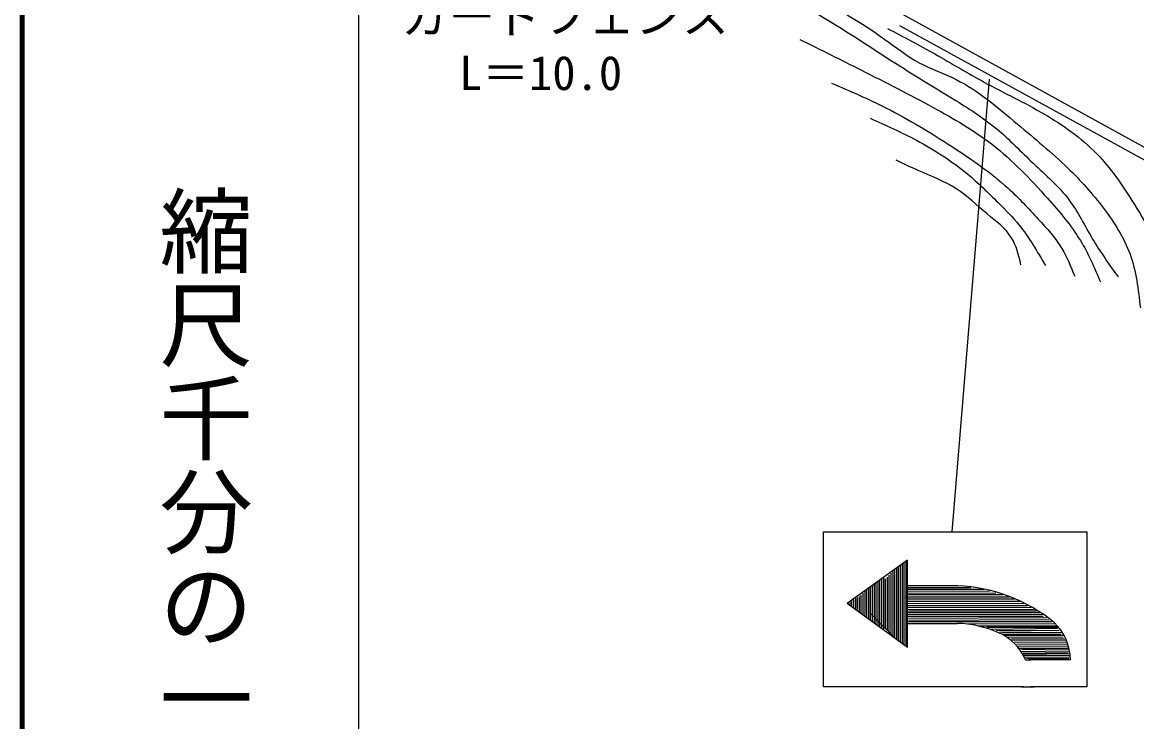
# Model space of a CAD drawing. Units: millimetres, scale not verified. Extents: x 40000 to 680000, y 20000 to 380000.
# Drawn here: x 40000 to 99644, y 262248 to 299676 of the extents above; entities that cross this region are included whole.
import ezdxf
from ezdxf.enums import TextEntityAlignment as Align

# ---------------------------------------------------------------- set-up
doc = ezdxf.new("R2010")
doc.units = ezdxf.units.MM
doc.header["$LTSCALE"] = 1000
doc.linetypes.add('CHAIN', pattern=[18.5, 12, -1.5, 3.5, -1.5])
for name, color, linetype, lineweight in [('M-BGD', 7, 'Continuous', 25), ('M-BMK', 2, 'CHAIN', 13), ('M-STR-STR3', 7, 'Continuous', 25), ('M-STR-STRC', 7, 'Continuous', 25), ('M-TTL', 2, 'Continuous', 140), ('M-TTL-BAND', 7, 'Continuous', 25)]:
    doc.layers.add(name, color=color, linetype=linetype, lineweight=lineweight)
doc.styles.add('@ＭＳ ゴシック', font='')
doc.styles.add('ＭＳ ゴシック', font='')
doc.styles.get('@ＭＳ ゴシック').set_extended_font_data('@MS Gothic')
doc.styles.get('ＭＳ ゴシック').set_extended_font_data('MS Gothic')

msp = doc.modelspace()

# ---------------------------------------------------------------- linework, layer by layer
at = {"layer": 'M-BGD'}
for p, q in [((86912, 300219), (103765, 290941)), ((86950, 299513), (103476, 290416))]:
    msp.add_line(p, q, dxfattribs=at)
for points, knots in [([(77857, 303538), (78965, 302938), (80072, 302339), (81180, 301738), (82883, 300816), (84588, 299893), (86166, 298761), (86768, 298328), (87353, 297865), (88000, 297515), (88634, 297172), (89329, 296936), (89974, 296615), (91183, 296011), (92219, 295104), (93263, 294226), (94183, 293452), (95109, 292701), (95963, 291872), (96647, 291208), (97284, 290494), (97867, 289725), (98444, 288965), (98967, 288150), (99286, 287267), (99616, 286357), (99728, 285376), (99840, 284394)], [0, 0, 0, 0, 1, 1, 1, 2, 2, 2, 3, 3, 3, 4, 4, 4, 5, 5, 5, 6, 6, 6, 7, 7, 7, 8, 8, 8, 9, 9, 9, 9]), ([(78902, 302091), (80062, 301498), (81222, 300905), (82348, 300253), (83940, 299330), (85464, 298287), (87020, 297304), (87945, 296720), (88881, 296158), (89815, 295581), (90621, 295083), (91426, 294574), (92151, 293973), (92836, 293405), (93451, 292754), (94104, 292135), (94769, 291504), (95475, 290905), (96018, 290182), (96506, 289533), (96863, 288782), (97282, 288076), (97700, 287370), (98180, 286708), (98660, 286047)], [0, 0, 0, 0, 1, 1, 1, 2, 2, 2, 3, 3, 3, 4, 4, 4, 5, 5, 5, 6, 6, 6, 7, 7, 7, 8, 8, 8, 8]), ([(86314, 299342), (87162, 298897), (88010, 298452), (88844, 297981), (89732, 297479), (90604, 296947), (91500, 296462), (92553, 295891), (93638, 295384), (94678, 294777), (95705, 294178), (96688, 293481), (97512, 292633), (98234, 291889), (98833, 291028), (99388, 290144), (100114, 288987), (100765, 287790), (101303, 286544), (101734, 285544), (102093, 284513), (102451, 283481)], [0, 0, 0, 0, 1, 1, 1, 2, 2, 2, 3, 3, 3, 4, 4, 4, 5, 5, 5, 6, 6, 6, 7, 7, 7, 7]), ([(81621, 298759), (82720, 298212), (83819, 297665), (84914, 297113), (86197, 296466), (87475, 295812), (88743, 295122), (89844, 294522), (90937, 293895), (91921, 293131), (93001, 292292), (93949, 291289), (94870, 290259), (95510, 289542), (96138, 288812), (96631, 287999), (97055, 287300), (97379, 286539), (97703, 285779)], [0, 0, 0, 0, 1, 1, 1, 2, 2, 2, 3, 3, 3, 4, 4, 4, 5, 5, 5, 6, 6, 6, 6]), ([(83305, 296424), (84299, 295997), (85292, 295570), (86254, 295083), (87467, 294470), (88631, 293761), (89777, 293016), (90821, 292337), (91850, 291628), (92763, 290795), (93328, 290279), (93848, 289716), (94372, 289148), (94830, 288651), (95291, 288150), (95635, 287578), (95917, 287112), (96121, 286598), (96325, 286085)], [0, 0, 0, 0, 1, 1, 1, 2, 2, 2, 3, 3, 3, 4, 4, 4, 5, 5, 5, 6, 6, 6, 6]), ([(85373, 294547), (86212, 294171), (87050, 293794), (87862, 293360), (88822, 292847), (89744, 292253), (90581, 291561), (91158, 291083), (91694, 290558), (92227, 290029), (92613, 289646), (92997, 289261), (93338, 288842), (93884, 288171), (94319, 287415), (94755, 286659)], [0, 0, 0, 0, 1, 1, 1, 2, 2, 2, 3, 3, 3, 4, 4, 4, 5, 5, 5, 5]), ([(93451, 286690), (93328, 287213), (93205, 287737), (92934, 288166), (92622, 288660), (92113, 289027), (91642, 289421), (91094, 289879), (90597, 290372), (90018, 290750), (89385, 291162), (88655, 291436), (87951, 291746), (87552, 291923), (87161, 292111), (86770, 292300)], [0, 0, 0, 0, 1, 1, 1, 2, 2, 2, 3, 3, 3, 4, 4, 4, 5, 5, 5, 5])]:
    msp.add_open_spline(points, degree=3, knots=knots, dxfattribs=at)
at = {"layer": 'M-BMK'}
msp.add_open_spline([(95697, 316992), (96093, 315691), (96489, 314389), (97041, 313156), (97727, 311623), (98654, 310198), (99631, 308817), (100493, 307598), (101394, 306414), (102395, 305317), (103245, 304387), (104168, 303519), (105124, 302693), (106267, 301706), (107458, 300779), (108729, 299964), (109806, 299272), (110941, 298662), (112123, 298179), (113717, 297527), (115396, 297107), (117075, 296687)], degree=3, knots=[0, 0, 0, 0, 1, 1, 1, 2, 2, 2, 3, 3, 3, 4, 4, 4, 5, 5, 5, 6, 6, 6, 7, 7, 7, 7], dxfattribs=at)
at = {"layer": 'M-STR-STRC'}
for p, q in [((89766, 272406), (91759, 296635)), ((82877, 272406), (96977, 272406)), ((82877, 264106), (82877, 272406)), ((96977, 272406), (96977, 264106)), ((87377, 270893), (84142, 268574)), ((87302, 266272), (87302, 270839)), ((87377, 266218), (87377, 270893)), ((86602, 266782), (86602, 270289)), ((86702, 266709), (86702, 270389)), ((86802, 266636), (86802, 270489)), ((86902, 266563), (86902, 270552)), ((87002, 266491), (87002, 270624)), ((87102, 266418), (87102, 270696)), ((87202, 266345), (87202, 270767)), ((85604, 267509), (85604, 269621)), ((85704, 267436), (85704, 269693)), ((85804, 267363), (85804, 269765)), ((85904, 267290), (85904, 269837)), ((86002, 267219), (86002, 269907)), ((86102, 267146), (86102, 269979)), ((86202, 267232), (86202, 269889)), ((86302, 267132), (86302, 269989)), ((86402, 266928), (86402, 270089)), ((86502, 266855), (86502, 270189)), ((84904, 268048), (84904, 269013)), ((85004, 267992), (85004, 269128)), ((85104, 267937), (85104, 269232)), ((85204, 267800), (85204, 269335)), ((85304, 267727), (85304, 269406)), ((85404, 267655), (85404, 269478)), ((85504, 267582), (85504, 269550)), ((87300, 269133), (92106, 269150)), ((87367, 269432), (90758, 269432)), ((87367, 269332), (91469, 269332)), ((87367, 269249), (91772, 269232)), ((87367, 269050), (92473, 269050)), ((87371, 269528), (90078, 269528)), ((87377, 266218), (84142, 268574)), ((84304, 268480), (84304, 268667)), ((84404, 268423), (84404, 268725)), ((84504, 268365), (84504, 268782)), ((84604, 268307), (84604, 268840)), ((84604, 268307), (84604, 268840)), ((84704, 268249), (84704, 268898)), ((84804, 268134), (84804, 268956)), ((87250, 268933), (92821, 268931)), ((87350, 268817), (93111, 268817)), ((87350, 268817), (93111, 268817)), ((87383, 268584), (93607, 268566)), ((87383, 268584), (93607, 268566)), ((87417, 268700), (93423, 268693)), ((87417, 268700), (93423, 268693)), ((87417, 268467), (93797, 268467)), ((87417, 268467), (93797, 268467)), ((86786, 266648), (85404, 268030)), ((86786, 266648), (85404, 268030)), ((87334, 268384), (93992, 268355)), ((87334, 268384), (93992, 268355)), ((87334, 268268), (94158, 268255)), ((87334, 268268), (94158, 268255)), ((87383, 267902), (94635, 267885)), ((87417, 268085), (94469, 268085)), ((87417, 268085), (94469, 268085)), ((87417, 267985), (94619, 267985)), ((87433, 268185), (94288, 268175)), ((87433, 268185), (94288, 268175)), ((87433, 267785), (94835, 267819)), ((87367, 267619), (95097, 267605)), ((87377, 267506), (90045, 267511)), ((87433, 267686), (94953, 267724)), ((90478, 267494), (95263, 267503)), ((91209, 267386), (95379, 267375)), ((91625, 267303), (95450, 267303)), ((91858, 267203), (95400, 267253)), ((92124, 267120), (95500, 267153)), ((92319, 267061), (95666, 267026)), ((92456, 267004), (95634, 267037)), ((92540, 266921), (95583, 266954)), ((92540, 266871), (95700, 266871)), ((92772, 266771), (95716, 266787)), ((92892, 266622), (95836, 266604)), ((92943, 266694), (95783, 266688)), ((93101, 266519), (95883, 266505)), ((93223, 266414), (95958, 266405)), ((93277, 266305), (95919, 266290)), ((93323, 266189), (95982, 266189)), ((93445, 266024), (96055, 265989)), ((93471, 266122), (96016, 266090)), ((93571, 265939), (95966, 265923)), ((93579, 265807), (96049, 265790)), ((93587, 265856), (96066, 265889)), ((93633, 265706), (96049, 265723)), ((93701, 265560), (93960, 265560)), ((93754, 265640), (96016, 265623)), ((96099, 265560), (93874, 265560)), ((93605, 264106), (82877, 264106)), ((93478, 264106), (94163, 264106)), ((96977, 264106), (93954, 264106))]:
    msp.add_line(p, q, dxfattribs=at)
for centre, radius, start, end in [((89649, 260690), 8848, 50.86138, 87.22148), ((89896, 261780), 5732, 65.67449, 88.51057), ((93315, 265535), 2784, 0.51322, 46.4217), ((91157, 264459), 2772, 23.40864, 66.62803)]:
    msp.add_arc(centre, radius, start, end, dxfattribs=at)
at = {"layer": 'M-TTL'}
msp.add_line((40000, 380000), (40000, 20000), dxfattribs=at)
at = {"layer": 'M-TTL-BAND'}
msp.add_line((58000, 370000), (58000, 20000), dxfattribs=at)

# ---------------------------------------------------------------- texts
at = {"layer": 'M-STR-STR3', "style": 'ＭＳ ゴシック'}
for s, p in [('ガードフェンス', (60308, 298545)), ('L＝10.0', (63371, 295500))]:
    msp.add_text(s, height=1833, dxfattribs=at).set_placement(p, align=Align.BOTTOM_LEFT)
at = {"layer": 'M-TTL-BAND', "style": '@ＭＳ ゴシック'}
msp.add_text('縮尺千分の一', height=3666, rotation=270, dxfattribs=at).set_placement((49777, 261030), align=Align.MIDDLE_RIGHT)

doc.saveas('drawing.dxf')
